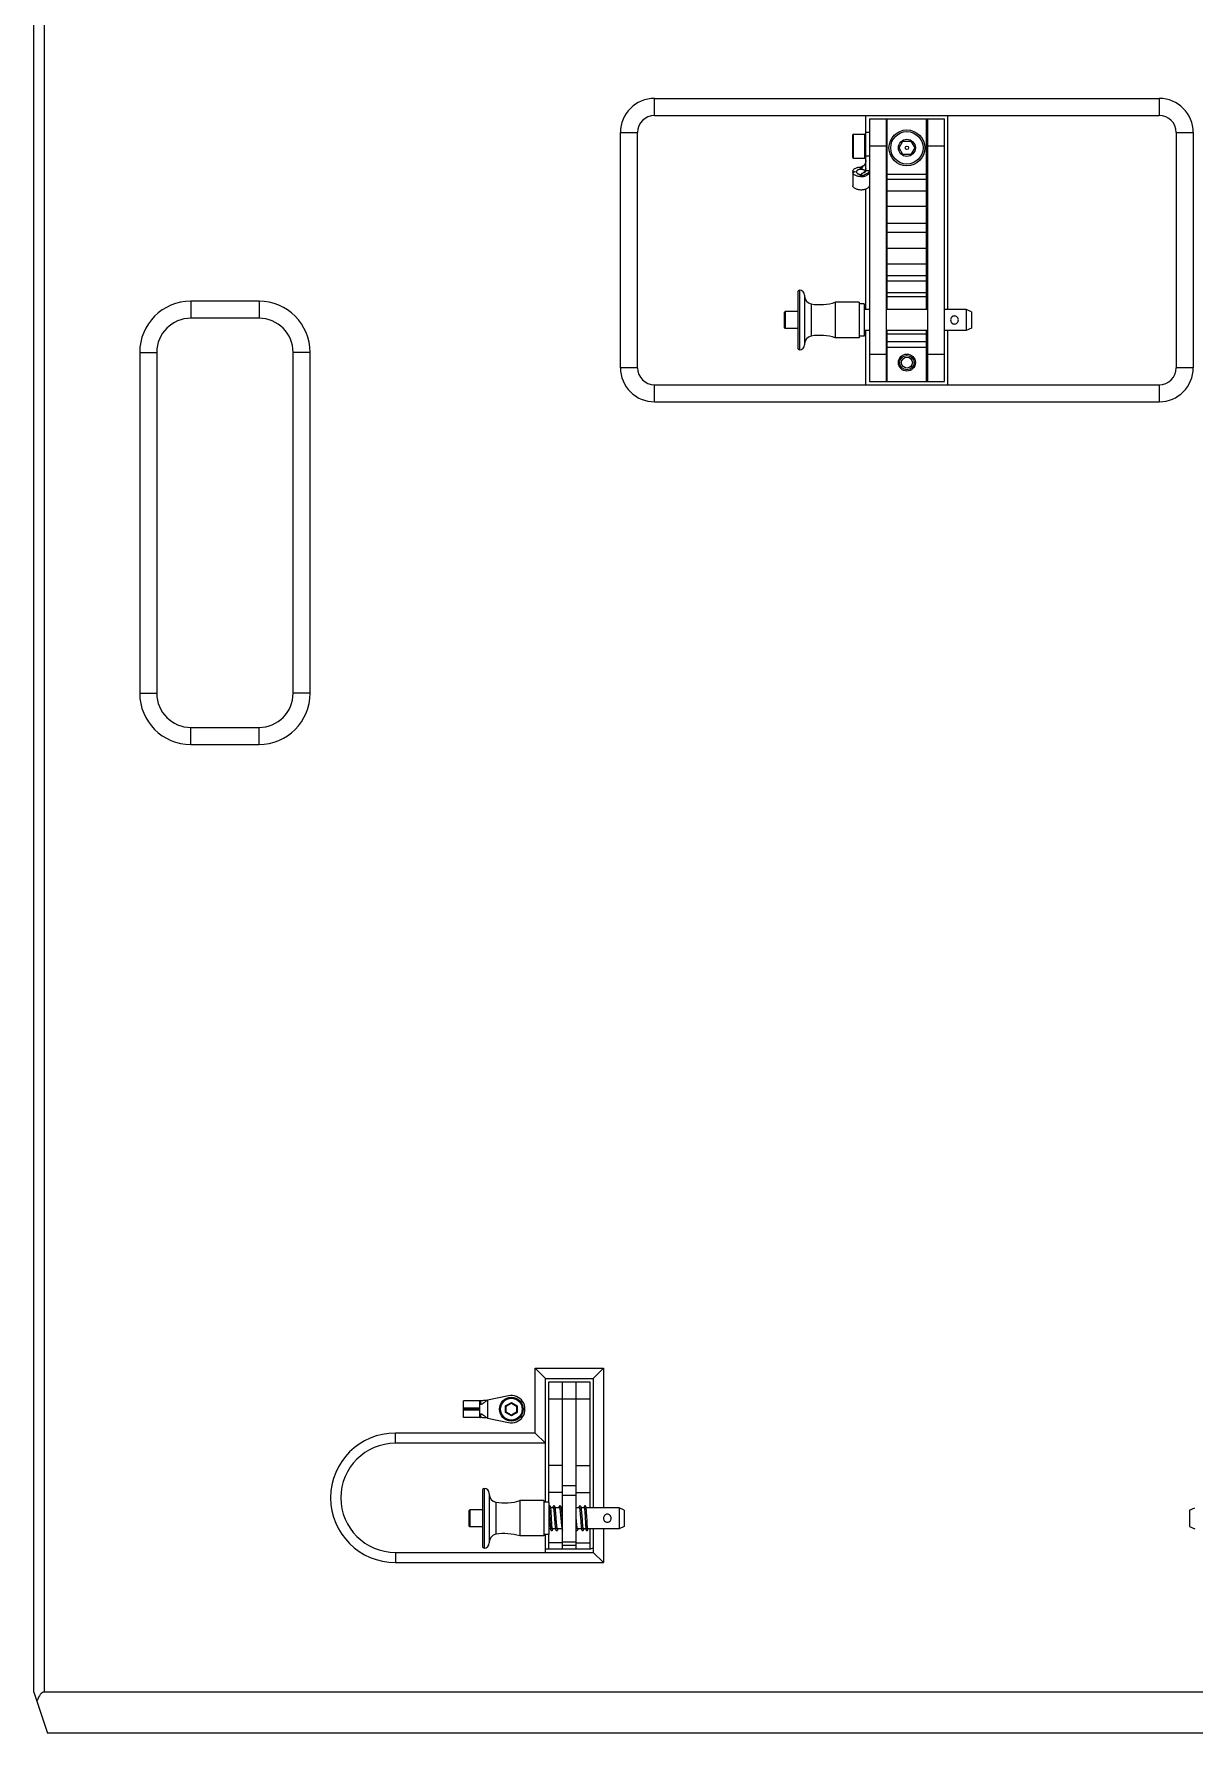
# Model space of a CAD drawing. Header units: millimetres. Extents: x 1177 to 3850, y 93 to 1984.
# Drawn here: x 1744.6 to 2084.8, y 633.4 to 1131.8 of the extents above; entities that cross this region are included whole.
import ezdxf

# ---------------------------------------------------------------- set-up
doc = ezdxf.new("R2010")
doc.units = ezdxf.units.MM
doc.header["$LTSCALE"] = 0.1
doc.layers.get('0').update_dxf_attribs({"lineweight": 13})

msp = doc.modelspace()

# ---------------------------------------------------------------- linework, layer by layer
for p, q in [((1744.59, 645.4), (1744.59, 1414.4)), ((1747.59, 1414.4), (1747.59, 645.4)), ((1926.59, 1107.9), (1926.59, 1112.9)), ((1926.59, 1112.9), (2074.59, 1112.9)), ((2074.59, 1112.9), (2074.59, 1107.9)), ((1926.59, 1107.9), (2074.59, 1107.9)), ((1988.59, 1091.67), (1988.59, 1107.9)), ((1989.59, 1106.9), (1989.59, 1029.9)), ((1989.59, 1106.9), (2011.59, 1106.9)), ((1994.59, 1029.9), (1994.59, 1106.9)), ((1994.84, 1051), (1994.84, 1106.9)), ((2006.34, 1051), (2006.34, 1106.9)), ((2006.59, 1106.9), (2006.59, 1029.9)), ((2011.59, 1029.9), (2011.59, 1106.9)), ((2012.59, 1051), (2012.59, 1107.9)), ((1916.59, 1033.9), (1916.59, 1102.9)), ((1916.59, 1102.9), (1921.59, 1102.9)), ((1921.59, 1033.9), (1921.59, 1102.9)), ((1984.68, 1102.08), (1984.68, 1095.72)), ((1984.98, 1095.42), (1984.98, 1102.38)), ((1984.98, 1102.38), (1988.29, 1102.38)), ((1988.29, 1095.42), (1988.29, 1102.38)), ((1989.59, 1102.9), (1988.59, 1102.9)), ((2079.59, 1102.9), (2079.59, 1033.9)), ((2079.59, 1102.9), (2084.59, 1102.9)), ((2084.59, 1102.9), (2084.59, 1033.9)), ((1994.59, 1098.9), (1989.59, 1098.9)), ((1998.28, 1098.4), (1999.44, 1100.4)), ((1999.44, 1096.4), (1998.28, 1098.4)), ((1999.44, 1100.4), (2001.75, 1100.4)), ((2001.75, 1100.4), (2002.9, 1098.4)), ((2002.9, 1098.4), (2001.75, 1096.4)), ((2011.59, 1098.9), (2006.59, 1098.9)), ((1984.71, 1091.54), (1984.71, 1087.26)), ((1984.71, 1091.54), (1985.79, 1091.39)), ((1984.98, 1095.42), (1988.29, 1095.42)), ((1989.59, 1095.97), (1988.59, 1095.97)), ((1989.59, 1091.67), (1988.59, 1091.67)), ((2001.75, 1096.4), (1999.44, 1096.4)), ((1985.79, 1091.33), (1984.71, 1091.19)), ((1985.79, 1091.39), (1985.79, 1091.33)), ((1994.84, 1090.7), (2006.34, 1090.7)), ((1994.84, 1089.21), (2006.34, 1089.21)), ((1988.59, 1051), (1988.59, 1086.3)), ((2006.34, 1085.69), (1994.84, 1085.69)), ((2006.34, 1081.18), (1994.84, 1081.18)), ((2006.34, 1076.22), (1994.84, 1076.22)), ((2006.34, 1073.59), (1994.84, 1073.59)), ((2006.34, 1068.84), (1994.84, 1068.84)), ((2006.34, 1064.32), (1994.84, 1064.32)), ((1969.09, 1056.65), (1969.09, 1039.15)), ((2006.34, 1060.83), (1994.84, 1060.83)), ((2006.34, 1059.34), (1994.84, 1059.34)), ((1790.59, 1053.4), (1790.59, 1048.4)), ((1810.59, 1053.4), (1790.59, 1053.4)), ((1810.59, 1053.4), (1810.59, 1048.4)), ((1968.59, 1056.15), (1968.59, 1039.65)), ((1970.59, 1055.15), (1970.59, 1040.65)), ((1972.55, 1052.61), (1972.55, 1043.19)), ((1979.59, 1053.1), (1979.59, 1042.7)), ((1986.59, 1053.1), (1979.59, 1053.1)), ((1986.59, 1053.1), (1986.59, 1042.7)), ((1988.09, 1052.65), (1986.59, 1052.65)), ((1988.09, 1052.65), (1988.09, 1043.15)), ((1994.84, 1055.97), (2006.34, 1055.97)), ((1994.84, 1054.83), (2006.34, 1054.83)), ((1810.59, 1048.4), (1790.59, 1048.4)), ((1964.89, 1050.4), (1964.59, 1050.1)), ((1964.59, 1050.1), (1964.59, 1045.7)), ((1964.89, 1050.4), (1964.89, 1045.4)), ((1968.59, 1050.4), (1964.89, 1050.4)), ((1989.59, 1051), (1988.09, 1051)), ((2006.59, 1051), (1994.59, 1051)), ((2017.99, 1051), (2011.59, 1051)), ((2017.99, 1051), (2017.99, 1044.8)), ((2019.49, 1050.3), (2017.99, 1051)), ((2019.49, 1050.3), (2019.49, 1045.5)), ((1964.89, 1045.4), (1964.59, 1045.7)), ((1968.59, 1045.4), (1964.89, 1045.4)), ((1986.59, 1042.7), (1979.59, 1042.7)), ((1988.09, 1043.15), (1986.59, 1043.15)), ((1989.59, 1044.8), (1988.09, 1044.8)), ((1988.59, 1028.9), (1988.59, 1044.8)), ((2006.59, 1044.8), (1994.59, 1044.8)), ((1994.84, 1029.9), (1994.84, 1044.8)), ((2006.34, 1043.77), (1994.84, 1043.77)), ((2006.34, 1029.9), (2006.34, 1044.8)), ((2017.99, 1044.8), (2011.59, 1044.8)), ((2012.59, 1028.9), (2012.59, 1044.8)), ((2019.49, 1045.5), (2017.99, 1044.8)), ((1775.59, 1038.4), (1775.59, 938.4)), ((1775.59, 1038.4), (1780.59, 1038.4)), ((1780.59, 1038.4), (1780.59, 938.4)), ((1820.59, 938.4), (1820.59, 1038.4)), ((1825.59, 1038.4), (1820.59, 1038.4)), ((1825.59, 938.4), (1825.59, 1038.4)), ((1989.59, 1037.9), (1994.59, 1037.9)), ((2006.34, 1041.51), (1994.84, 1041.51)), ((2006.34, 1039.86), (1994.84, 1039.86)), ((2006.59, 1037.9), (2011.59, 1037.9)), ((1921.59, 1033.9), (1916.59, 1033.9)), ((2084.59, 1033.9), (2079.59, 1033.9)), ((1926.59, 1023.9), (1926.59, 1028.9)), ((1926.59, 1028.9), (2074.59, 1028.9)), ((1989.59, 1029.9), (2011.59, 1029.9)), ((2074.59, 1028.9), (2074.59, 1023.9)), ((1926.59, 1023.9), (2074.59, 1023.9)), ((1775.59, 938.4), (1780.59, 938.4)), ((1825.59, 938.4), (1820.59, 938.4)), ((1790.59, 923.4), (1790.59, 928.4)), ((1790.59, 928.4), (1810.59, 928.4)), ((1810.59, 923.4), (1810.59, 928.4)), ((1790.59, 923.4), (1810.59, 923.4)), ((1894.59, 737.4), (1891.59, 740.4)), ((1891.59, 740.4), (1911.59, 740.4)), ((1891.59, 721.4), (1891.59, 740.4)), ((1908.59, 737.4), (1911.59, 740.4)), ((1911.59, 740.4), (1911.59, 699.5)), ((1894.59, 737.4), (1908.59, 737.4)), ((1894.59, 701.15), (1894.59, 737.4)), ((1895.59, 736.4), (1907.59, 736.4)), ((1895.59, 701.15), (1895.59, 736.4)), ((1899.59, 687.4), (1899.59, 736.4)), ((1903.59, 687.4), (1903.59, 736.4)), ((1907.59, 736.4), (1907.59, 699.5)), ((1908.59, 737.4), (1908.59, 699.5)), ((1875.39, 730.85), (1870.59, 730.85)), ((1870.59, 725.95), (1870.59, 730.85)), ((1875.39, 728.7), (1870.59, 728.7)), ((1875.39, 728.45), (1870.59, 728.45)), ((1875.39, 728.35), (1870.59, 728.35)), ((1875.39, 728.1), (1870.59, 728.1)), ((1875.39, 725.96), (1875.39, 730.84)), ((1883.76, 732.31), (1877.59, 731)), ((1877.59, 731), (1877.59, 725.8)), ((1882.89, 729.38), (1884.59, 730.36)), ((1883.09, 729.27), (1882.89, 729.38)), ((1882.89, 727.42), (1882.89, 729.38)), ((1883.09, 729.27), (1884.59, 730.13)), ((1883.09, 727.53), (1883.09, 729.27)), ((1884.59, 730.36), (1886.29, 729.38)), ((1884.59, 730.13), (1884.59, 730.36)), ((1884.59, 730.13), (1886.09, 729.27)), ((1886.09, 729.27), (1886.29, 729.38)), ((1886.09, 729.27), (1886.09, 727.53)), ((1886.29, 729.38), (1886.29, 727.42)), ((1895.59, 731.4), (1907.59, 731.4)), ((1875.39, 725.95), (1870.59, 725.95)), ((1875.39, 725.95), (1875.41, 725.95)), ((1877.59, 725.8), (1883.76, 724.49)), ((1883.09, 727.53), (1882.89, 727.42)), ((1884.59, 726.44), (1882.89, 727.42)), ((1884.59, 726.67), (1883.09, 727.53)), ((1886.09, 727.53), (1884.59, 726.67)), ((1886.29, 727.42), (1884.59, 726.44)), ((1884.59, 726.67), (1884.59, 726.44)), ((1886.09, 727.53), (1886.29, 727.42)), ((1891.59, 721.4), (1850.59, 721.4)), ((1850.59, 718.4), (1850.59, 721.4)), ((1894.59, 718.4), (1850.59, 718.4)), ((1894.59, 718.4), (1891.59, 721.4)), ((1899.59, 711.9), (1895.59, 711.9)), ((1903.59, 711.9), (1907.59, 711.9)), ((1876.09, 704.65), (1876.09, 688.15)), ((1876.59, 705.15), (1876.59, 687.65)), ((1878.09, 703.65), (1878.09, 689.15)), ((1899.59, 703.99), (1895.59, 703.99)), ((1903.59, 705.94), (1899.59, 705.94)), ((1903.59, 703.08), (1899.59, 703.08)), ((1903.59, 703.99), (1907.59, 703.99)), ((1872.39, 698.9), (1872.09, 698.6)), ((1872.09, 698.6), (1872.09, 694.2)), ((1876.09, 698.9), (1872.39, 698.9)), ((1872.39, 698.9), (1872.39, 693.9)), ((1880.05, 701.11), (1880.05, 691.69)), ((1894.09, 701.6), (1887.09, 701.6)), ((1887.09, 701.6), (1887.09, 691.2)), ((1894.09, 701.6), (1894.09, 691.2)), ((1895.59, 701.15), (1894.09, 701.15)), ((1895.59, 701.15), (1895.59, 691.65)), ((1895.66, 699.5), (1895.59, 699.5)), ((1895.64, 699.64), (1895.64, 699.64)), ((1895.66, 699.52), (1895.67, 699.46)), ((1895.78, 698.04), (1895.8, 697.66)), ((1895.85, 700.01), (1895.85, 700.01)), ((1896.94, 699.5), (1896.16, 699.5)), ((1896.3, 697.55), (1896.28, 697.97)), ((1898.72, 699.5), (1897.45, 699.5)), ((1898.85, 700.01), (1898.85, 700.01)), ((1898.85, 700.01), (1898.85, 700.01)), ((1899.59, 699.5), (1899.23, 699.5)), ((1904.58, 699.5), (1903.59, 699.5)), ((1906.02, 699.5), (1905.09, 699.5)), ((1916.19, 699.5), (1906.52, 699.5)), ((1917.69, 698.8), (1916.19, 699.5)), ((1916.19, 699.5), (1916.19, 693.3)), ((1917.69, 698.8), (1917.69, 694)), ((2083.49, 698.8), (2084.99, 699.5)), ((2083.49, 698.8), (2083.49, 694)), ((1872.39, 693.9), (1872.09, 694.2)), ((1876.09, 693.9), (1872.39, 693.9)), ((1896.08, 693.3), (1895.59, 693.3)), ((1895.8, 697.66), (1895.82, 697.25)), ((1895.82, 697.25), (1895.88, 696.09)), ((1895.88, 696.09), (1895.91, 695.59)), ((1896.33, 697.08), (1896.3, 697.55)), ((1896.38, 696.05), (1896.33, 697.08)), ((1896.41, 695.55), (1896.38, 696.05)), ((1897.55, 693.3), (1896.59, 693.3)), ((1897.15, 697.53), (1897.19, 697.07)), ((1897.78, 695.82), (1897.69, 697.05)), ((1899.47, 693.3), (1898.06, 693.3)), ((1899.59, 696.44), (1899.55, 696.87)), ((1903.65, 695.87), (1903.6, 696.4)), ((1905.17, 693.3), (1903.97, 693.3)), ((1906.45, 693.3), (1905.67, 693.3)), ((1906.19, 697.37), (1906.22, 696.9)), ((1906.29, 695.48), (1906.32, 695.04)), ((1906.71, 696.92), (1906.69, 697.39)), ((1906.78, 695.77), (1906.71, 696.92)), ((1906.8, 695.36), (1906.78, 695.77)), ((1906.82, 694.98), (1906.8, 695.36)), ((1906.84, 694.63), (1906.82, 694.98)), ((1916.19, 693.3), (1906.95, 693.3)), ((1907.59, 693.3), (1907.59, 687.4)), ((1908.59, 693.3), (1908.59, 686.4)), ((1911.59, 693.3), (1911.59, 683.4)), ((1917.69, 694), (1916.19, 693.3)), ((2083.49, 694), (2084.99, 693.3)), ((1894.09, 691.2), (1887.09, 691.2)), ((1895.59, 691.65), (1894.09, 691.65)), ((1894.59, 686.4), (1894.59, 691.65)), ((1895.59, 687.4), (1895.59, 691.65)), ((1899.59, 689.15), (1895.59, 689.15)), ((1899.59, 689.49), (1903.59, 689.49)), ((1899.59, 688.46), (1903.59, 688.46)), ((1903.59, 689.15), (1907.59, 689.15)), ((1850.59, 686.4), (1908.59, 686.4)), ((1850.59, 686.4), (1850.59, 683.4)), ((1850.59, 683.4), (1911.59, 683.4)), ((1894.59, 687.4), (1907.59, 687.4)), ((1908.59, 686.4), (1911.59, 683.4)), ((1744.59, 645.4), (1748.59, 633.4)), ((2253.59, 645.4), (1747.59, 645.4)), ((2252.59, 633.4), (1748.59, 633.4))]:
    msp.add_line(p, q)
for points in [[(1988.55, 1092.32), (1988.55, 1092.32), (1988.55, 1092.29), (1988.54, 1092.23), (1988.53, 1092.14), (1988.5, 1092.03), (1988.47, 1091.91), (1988.42, 1091.78), (1988.35, 1091.65), (1988.27, 1091.52), (1988.17, 1091.39), (1988.04, 1091.28), (1987.9, 1091.17), (1987.73, 1091.07), (1987.72, 1091.06)], [(1895.64, 699.64), (1895.64, 699.63), (1895.65, 699.6), (1895.65, 699.56), (1895.66, 699.52)], [(1895.67, 699.46), (1895.67, 699.4), (1895.68, 699.32), (1895.69, 699.24), (1895.7, 699.14), (1895.71, 699.04), (1895.72, 698.93), (1895.73, 698.8), (1895.74, 698.67), (1895.75, 698.53), (1895.76, 698.38), (1895.77, 698.21), (1895.78, 698.04)], [(1896.17, 699.45), (1896.16, 699.52), (1896.15, 699.59), (1896.14, 699.64), (1896.14, 699.69), (1896.13, 699.74), (1896.12, 699.78), (1896.1, 699.82), (1896.09, 699.86), (1896.05, 699.91), (1895.99, 699.97), (1895.89, 700.01), (1895.85, 700.01)], [(1896.28, 697.97), (1896.27, 698.16), (1896.26, 698.34), (1896.25, 698.51), (1896.23, 698.66), (1896.22, 698.81), (1896.21, 698.94), (1896.21, 699.07), (1896.2, 699.18), (1896.19, 699.28), (1896.18, 699.37), (1896.17, 699.45)], [(1897.1, 700.01), (1897.07, 700.01), (1896.96, 699.97), (1896.89, 699.91), (1896.85, 699.85), (1896.82, 699.8), (1896.8, 699.74), (1896.79, 699.68), (1896.77, 699.6), (1896.76, 699.52), (1896.75, 699.5)], [(1896.91, 699.61), (1896.91, 699.61), (1896.92, 699.59), (1896.93, 699.55), (1896.94, 699.5)], [(1896.94, 699.5), (1896.95, 699.44), (1896.97, 699.36), (1896.98, 699.27), (1896.99, 699.17), (1897.01, 699.06), (1897.02, 698.94), (1897.04, 698.8), (1897.05, 698.65), (1897.07, 698.49), (1897.09, 698.32), (1897.1, 698.14), (1897.12, 697.95), (1897.14, 697.74), (1897.15, 697.53)], [(1897.45, 699.5), (1897.43, 699.59), (1897.41, 699.66), (1897.4, 699.73), (1897.38, 699.79), (1897.35, 699.84), (1897.32, 699.9), (1897.25, 699.96), (1897.14, 700.01), (1897.1, 700.01)], [(1897.69, 697.05), (1897.66, 697.35), (1897.64, 697.64), (1897.62, 697.92), (1897.6, 698.17), (1897.58, 698.41), (1897.56, 698.62), (1897.54, 698.82), (1897.52, 698.99), (1897.5, 699.14), (1897.48, 699.28), (1897.46, 699.4), (1897.45, 699.5)], [(1898.85, 700.01), (1898.77, 700), (1898.65, 699.93), (1898.59, 699.85), (1898.55, 699.77), (1898.52, 699.69), (1898.49, 699.58), (1898.47, 699.5)], [(1898.69, 699.59), (1898.69, 699.58), (1898.7, 699.54)], [(1898.7, 699.54), (1898.72, 699.48), (1898.74, 699.4), (1898.77, 699.29), (1898.79, 699.16), (1898.82, 699), (1898.84, 698.83), (1898.87, 698.63), (1898.89, 698.42), (1898.92, 698.18), (1898.95, 697.93), (1898.98, 697.66), (1899.01, 697.36), (1899.04, 697.05), (1899.07, 696.72)], [(1899.24, 699.47), (1899.21, 699.59), (1899.18, 699.69), (1899.15, 699.78), (1899.11, 699.86), (1899.04, 699.93), (1898.92, 700), (1898.85, 700.01)], [(1899.55, 696.87), (1899.52, 697.23), (1899.48, 697.58), (1899.45, 697.91), (1899.42, 698.21), (1899.38, 698.49), (1899.35, 698.74), (1899.32, 698.96), (1899.29, 699.15), (1899.27, 699.32), (1899.24, 699.47)], [(1904.73, 700.01), (1904.69, 700.01), (1904.57, 699.96), (1904.5, 699.89), (1904.46, 699.82), (1904.43, 699.76), (1904.41, 699.69), (1904.39, 699.6), (1904.37, 699.5), (1904.37, 699.5)], [(1904.55, 699.6), (1904.55, 699.59), (1904.56, 699.56), (1904.58, 699.51)], [(1904.58, 699.51), (1904.59, 699.45), (1904.61, 699.37), (1904.62, 699.27), (1904.64, 699.17), (1904.65, 699.04), (1904.67, 698.9), (1904.69, 698.75), (1904.71, 698.58), (1904.72, 698.4), (1904.74, 698.21), (1904.76, 698), (1904.78, 697.78), (1904.8, 697.55), (1904.82, 697.31), (1904.84, 697.05)], [(1905.09, 699.49), (1905.07, 699.59), (1905.05, 699.68), (1905.03, 699.75), (1905, 699.82), (1904.96, 699.88), (1904.9, 699.95), (1904.78, 700.01), (1904.73, 700.01)], [(1905.34, 696.98), (1905.32, 697.28), (1905.29, 697.57), (1905.27, 697.84), (1905.25, 698.1), (1905.23, 698.34), (1905.21, 698.56), (1905.19, 698.76), (1905.17, 698.94), (1905.15, 699.1), (1905.13, 699.25), (1905.11, 699.38), (1905.09, 699.49)], [(1906.19, 700.01), (1906.16, 700.01), (1906.05, 699.97), (1905.98, 699.9), (1905.95, 699.85), (1905.93, 699.8), (1905.91, 699.75), (1905.9, 699.69), (1905.88, 699.63), (1905.87, 699.55), (1905.86, 699.5)], [(1905.99, 699.63), (1905.99, 699.62), (1906, 699.6), (1906.01, 699.56), (1906.02, 699.51)], [(1906.02, 699.51), (1906.03, 699.45), (1906.04, 699.38), (1906.05, 699.3), (1906.06, 699.2), (1906.07, 699.09), (1906.08, 698.97), (1906.09, 698.84), (1906.1, 698.7), (1906.11, 698.55), (1906.13, 698.38), (1906.14, 698.2), (1906.15, 698.01), (1906.16, 697.81), (1906.18, 697.59), (1906.19, 697.37)], [(1906.53, 699.47), (1906.51, 699.55), (1906.5, 699.63), (1906.49, 699.69), (1906.48, 699.75), (1906.46, 699.8), (1906.44, 699.85), (1906.41, 699.9), (1906.34, 699.97), (1906.23, 700.01), (1906.19, 700.01)], [(1906.69, 697.39), (1906.67, 697.63), (1906.66, 697.86), (1906.64, 698.07), (1906.63, 698.28), (1906.62, 698.48), (1906.6, 698.66), (1906.59, 698.83), (1906.58, 698.99), (1906.56, 699.13), (1906.55, 699.25), (1906.54, 699.37), (1906.53, 699.47)], [(1895.91, 695.59), (1895.92, 695.33), (1895.94, 695.08), (1895.95, 694.83), (1895.97, 694.6), (1895.98, 694.38), (1896, 694.18), (1896.01, 694), (1896.03, 693.84), (1896.04, 693.69), (1896.05, 693.56), (1896.06, 693.44), (1896.08, 693.34)], [(1896.08, 693.34), (1896.09, 693.25), (1896.1, 693.18), (1896.11, 693.11), (1896.13, 693.05), (1896.14, 693), (1896.17, 692.95), (1896.2, 692.89), (1896.27, 692.83), (1896.38, 692.79), (1896.41, 692.79)], [(1896.59, 693.29), (1896.58, 693.35), (1896.57, 693.43), (1896.56, 693.51), (1896.55, 693.61), (1896.53, 693.73), (1896.52, 693.85), (1896.51, 693.99), (1896.5, 694.14), (1896.49, 694.31), (1896.47, 694.48), (1896.46, 694.67), (1896.45, 694.87), (1896.44, 695.09), (1896.42, 695.31), (1896.41, 695.55)], [(1896.41, 692.79), (1896.45, 692.79), (1896.55, 692.83), (1896.62, 692.9), (1896.66, 692.95), (1896.68, 693), (1896.7, 693.05), (1896.71, 693.11), (1896.72, 693.18), (1896.74, 693.26), (1896.74, 693.3)], [(1896.61, 693.17), (1896.61, 693.18), (1896.6, 693.2), (1896.6, 693.24), (1896.59, 693.29)], [(1897.19, 697.07), (1897.23, 696.58), (1897.25, 696.33), (1897.29, 695.79)], [(1897.29, 695.79), (1897.31, 695.51), (1897.33, 695.22), (1897.36, 694.95), (1897.38, 694.68), (1897.41, 694.42), (1897.43, 694.19), (1897.45, 693.98), (1897.47, 693.79), (1897.5, 693.62), (1897.52, 693.47), (1897.54, 693.35)], [(1897.54, 693.35), (1897.56, 693.24), (1897.58, 693.14), (1897.61, 693.06), (1897.64, 692.99), (1897.67, 692.92), (1897.74, 692.85), (1897.87, 692.79), (1897.91, 692.79)], [(1898.07, 693.25), (1898.06, 693.3), (1898.04, 693.37), (1898.02, 693.46), (1898.01, 693.57), (1897.99, 693.69), (1897.97, 693.83), (1897.95, 693.98), (1897.93, 694.15), (1897.91, 694.34), (1897.89, 694.55), (1897.87, 694.77), (1897.85, 695), (1897.83, 695.26), (1897.81, 695.53), (1897.78, 695.82)], [(1897.91, 692.79), (1897.96, 692.8), (1898.09, 692.85), (1898.15, 692.93), (1898.19, 692.99), (1898.22, 693.07), (1898.24, 693.15), (1898.27, 693.25), (1898.28, 693.3)], [(1898.09, 693.2), (1898.08, 693.21), (1898.07, 693.25)], [(1899.07, 696.72), (1899.14, 696.03), (1899.17, 695.67), (1899.2, 695.33), (1899.24, 694.99), (1899.27, 694.67), (1899.31, 694.38), (1899.34, 694.11), (1899.37, 693.87), (1899.4, 693.66), (1899.43, 693.49), (1899.46, 693.33)], [(1899.46, 693.33), (1899.49, 693.21), (1899.52, 693.1)], [(1899.52, 693.1), (1899.55, 693.01), (1899.59, 692.94)], [(1903.59, 692.92), (1903.66, 692.85), (1903.79, 692.79), (1903.84, 692.79)], [(1903.98, 693.28), (1903.96, 693.35), (1903.94, 693.43), (1903.92, 693.54), (1903.9, 693.66), (1903.88, 693.81), (1903.85, 693.97), (1903.83, 694.15), (1903.81, 694.34), (1903.78, 694.56), (1903.76, 694.79), (1903.73, 695.04), (1903.7, 695.3), (1903.68, 695.58), (1903.65, 695.87)], [(1903.84, 692.79), (1903.89, 692.8), (1904.01, 692.86), (1904.08, 692.93), (1904.12, 693), (1904.15, 693.08), (1904.18, 693.18), (1904.21, 693.28), (1904.21, 693.3)], [(1904, 693.21), (1904, 693.21), (1903.99, 693.23), (1903.98, 693.28)], [(1904.84, 697.05), (1904.88, 696.51), (1904.94, 695.62)], [(1904.94, 695.62), (1904.97, 695.33), (1904.99, 695.05), (1905.01, 694.78), (1905.03, 694.53), (1905.05, 694.3), (1905.07, 694.09), (1905.09, 693.91), (1905.11, 693.74), (1905.13, 693.59), (1905.14, 693.46), (1905.16, 693.34)], [(1905.16, 693.34), (1905.18, 693.24), (1905.2, 693.16), (1905.21, 693.08), (1905.23, 693.02), (1905.26, 692.96), (1905.29, 692.9), (1905.36, 692.84), (1905.48, 692.79), (1905.51, 692.79)], [(1905.45, 695.57), (1905.41, 696.1), (1905.34, 696.98)], [(1905.68, 693.29), (1905.66, 693.36), (1905.65, 693.44), (1905.63, 693.54), (1905.62, 693.65), (1905.6, 693.78), (1905.59, 693.92), (1905.57, 694.08), (1905.55, 694.25), (1905.54, 694.44), (1905.52, 694.64), (1905.5, 694.85), (1905.48, 695.08), (1905.47, 695.32), (1905.45, 695.57)], [(1905.51, 692.79), (1905.56, 692.79), (1905.67, 692.84), (1905.74, 692.91), (1905.77, 692.97), (1905.8, 693.03), (1905.81, 693.09), (1905.83, 693.16), (1905.85, 693.25), (1905.86, 693.3)], [(1905.7, 693.19), (1905.7, 693.19), (1905.7, 693.21), (1905.69, 693.24), (1905.68, 693.29)], [(1906.22, 696.9), (1906.25, 696.18), (1906.29, 695.48)], [(1906.32, 695.04), (1906.33, 694.83), (1906.34, 694.64), (1906.35, 694.45), (1906.36, 694.28), (1906.38, 694.12), (1906.39, 693.97), (1906.4, 693.83), (1906.41, 693.71), (1906.42, 693.59), (1906.43, 693.49), (1906.44, 693.4), (1906.45, 693.31)], [(1906.45, 693.31), (1906.46, 693.24), (1906.46, 693.17), (1906.47, 693.12), (1906.48, 693.07), (1906.5, 693.02), (1906.51, 692.98), (1906.53, 692.94), (1906.56, 692.88), (1906.64, 692.82), (1906.74, 692.79), (1906.76, 692.79)], [(1906.76, 692.79), (1906.79, 692.79), (1906.89, 692.82), (1906.96, 692.88), (1907, 692.93), (1907.02, 692.97), (1907.03, 693.01), (1907.04, 693.06), (1907.05, 693.1), (1907.06, 693.15), (1907.07, 693.21), (1907.08, 693.27), (1907.08, 693.3)], [(1906.95, 693.3), (1906.94, 693.35), (1906.93, 693.42), (1906.93, 693.5), (1906.92, 693.59), (1906.91, 693.69), (1906.9, 693.79), (1906.89, 693.91), (1906.88, 694.04), (1906.87, 694.17), (1906.86, 694.31), (1906.85, 694.47), (1906.84, 694.63)], [(1906.97, 693.16), (1906.97, 693.16), (1906.97, 693.18), (1906.96, 693.21), (1906.96, 693.25), (1906.95, 693.3)]]:
    msp.add_lwpolyline(points)
for centre, radius in [((2000.59, 1098.4), 5.25), ((2000.59, 1098.4), 4.75), ((2000.59, 1098.4), 2.5), ((2000.59, 1098.4), 0.5), ((2000.59, 1035.4), 2.5), ((2000.59, 1035.4), 2.1), ((2000.59, 1035.4), 1.6), ((1884.59, 728.4), 3.48), ((1884.59, 728.4), 3.18)]:
    msp.add_circle(centre, radius)
for centre, radius, start, end in [((1926.59, 1102.9), 10, 90, 180), ((2074.59, 1102.9), 10, 0, 90), ((1926.59, 1102.9), 5, 90, 180), ((2074.59, 1102.9), 5, 0, 90), ((1984.98, 1102.08), 0.3, 90, 180), ((1988.29, 1102.08), 0.3, 0, 90), ((1984.98, 1095.72), 0.3, 180, 270), ((1986.75, 1093.04), 0.929, 276.9457, 279.8053), ((1986.93, 1093.49), 0.727, 272.4567, 275.8152), ((1988.29, 1095.72), 0.3, 270, 0), ((1986.98, 1090.49), 0.533, 267.5037, 278.0889), ((1986.98, 1090.5), 0.535, 278.0924, 302.5777), ((1987.33, 1092.16), 2.21, 263.0222, 265.2314), ((1969.09, 1056.15), 0.5, 90, 180), ((1969.09, 1055.15), 1.5, 0, 90), ((1790.59, 1038.4), 15, 90, 180), ((1810.59, 1038.4), 15, 0, 90), ((1972.94, 1054.93), 2.35, 180, 260.3468), ((1975.07, 1067.4), 15, 260.3468, 287.5729), ((1790.59, 1038.4), 10, 90, 180), ((1810.59, 1038.4), 10, 0, 90), ((1972.94, 1040.87), 2.35, 99.6532, 180), ((1975.07, 1028.4), 15, 72.4271, 99.6532), ((1969.09, 1039.65), 0.5, 180, 270), ((1969.09, 1040.65), 1.5, 270, 0), ((1926.59, 1033.9), 10, 180, 270), ((1926.59, 1033.9), 5, 180, 270), ((2074.59, 1033.9), 10, 270, 0), ((2074.59, 1033.9), 5, 270, 0), ((1790.59, 938.4), 15, 180, 270), ((1790.59, 938.4), 10, 180, 270), ((1810.59, 938.4), 15, 270, 0), ((1810.59, 938.4), 10, 270, 0), ((1884.59, 728.4), 4, 258, 102), ((1850.59, 702.4), 19, 90, 270), ((1850.59, 702.4), 16, 90, 270), ((1876.59, 704.65), 0.5, 90, 180), ((1876.59, 703.65), 1.5, 0, 90), ((1880.44, 703.43), 2.35, 180, 260.3468), ((1882.57, 715.9), 15, 260.3468, 287.5729), ((1876.59, 688.15), 0.5, 180, 270), ((1876.59, 689.15), 1.5, 270, 0), ((1880.44, 689.37), 2.35, 99.6532, 180), ((1882.57, 676.9), 15, 72.4271, 99.6532), ((1907.2, 690.4), 3, 277.6541, 298.0736)]:
    msp.add_arc(centre, radius, start, end)
msp.add_ellipse((1747.59, 636.4), major_axis=(0, 9), ratio=0.333333, start_param=0, end_param=0.785398)
for points, knots in [([(1984.71, 1091.54), (1984.73, 1091.62), (1984.79, 1091.78), (1984.95, 1092.01), (1985.18, 1092.21), (1985.46, 1092.39), (1985.79, 1092.54), (1986.15, 1092.66), (1986.55, 1092.73), (1986.82, 1092.76), (1986.96, 1092.76)], [0, 0, 0, 0, 0.092227, 0.192319, 0.302805, 0.424518, 0.556941, 0.698559, 0.847137, 1, 1, 1, 1]), ([(1986.86, 1092.12), (1986.72, 1092.1), (1986.52, 1092.06), (1986.27, 1091.96), (1986.11, 1091.87), (1985.98, 1091.76), (1985.88, 1091.65), (1985.82, 1091.52), (1985.8, 1091.44), (1985.79, 1091.39)], [0, 0, 0, 0, 0.30604, 0.447398, 0.578381, 0.698105, 0.806841, 0.906351, 1, 1, 1, 1]), ([(1986.96, 1092.76), (1986.95, 1092.66), (1986.92, 1092.44), (1986.88, 1092.23), (1986.86, 1092.12)], [0, 0, 0, 0, 0.499056, 1, 1, 1, 1]), ([(1987.28, 1092.33), (1987.27, 1092.31), (1987.25, 1092.29), (1987.2, 1092.24), (1987.12, 1092.19), (1987.02, 1092.15), (1986.95, 1092.13), (1986.91, 1092.13)], [0, 0, 0, 0, 0.120857, 0.241999, 0.488257, 0.742248, 1, 1, 1, 1]), ([(1986.91, 1092.13), (1986.93, 1092.13), (1986.96, 1092.13), (1987, 1092.13), (1987.04, 1092.14), (1987.09, 1092.14), (1987.12, 1092.14), (1987.14, 1092.14)], [0, 0, 0, 0, 0.24786, 0.37389, 0.499013, 0.749192, 1, 1, 1, 1]), ([(1987, 1092.77), (1987.03, 1092.77), (1987.12, 1092.78), (1987.21, 1092.82), (1987.27, 1092.86)], [0, 0, 0, 0, 0.256801, 1, 1, 1, 1]), ([(1987.14, 1092.14), (1987.27, 1092.14), (1987.52, 1092.12), (1987.82, 1092.04), (1988.03, 1091.95), (1988.16, 1091.88), (1988.28, 1091.79), (1988.34, 1091.72), (1988.37, 1091.68)], [0, 0, 0, 0, 0.283347, 0.551558, 0.676151, 0.79269, 0.900613, 1, 1, 1, 1]), ([(1988.02, 1093.26), (1987.89, 1093.2), (1987.7, 1093.1), (1987.45, 1092.97), (1987.33, 1092.89), (1987.27, 1092.86)], [0, 0, 0, 0, 0.515816, 0.763178, 1, 1, 1, 1]), ([(1987.27, 1092.86), (1987.28, 1092.77), (1987.28, 1092.59), (1987.28, 1092.41), (1987.28, 1092.33)], [0, 0, 0, 0, 0.516316, 1, 1, 1, 1]), ([(1987.68, 1092.82), (1987.61, 1092.74), (1987.48, 1092.57), (1987.35, 1092.41), (1987.28, 1092.33)], [0, 0, 0, 0, 0.513889, 1, 1, 1, 1]), ([(1988.02, 1093.26), (1988, 1093.22), (1987.89, 1093.07), (1987.77, 1092.93), (1987.68, 1092.82)], [0, 0, 0, 0, 0.251452, 1, 1, 1, 1]), ([(1987.72, 1091.06), (1987.77, 1091.09), (1987.88, 1091.14), (1988.03, 1091.2), (1988.18, 1091.26), (1988.32, 1091.32), (1988.43, 1091.39), (1988.51, 1091.45), (1988.55, 1091.51), (1988.58, 1091.56), (1988.59, 1091.62), (1988.59, 1091.65), (1988.59, 1091.67)], [0, 0, 0, 0, 0.159873, 0.312403, 0.455111, 0.585467, 0.701755, 0.804592, 0.852582, 0.899885, 0.948321, 1, 1, 1, 1]), ([(1988.59, 1094.66), (1988.59, 1094.6), (1988.59, 1094.47), (1988.54, 1094.23), (1988.43, 1093.93), (1988.25, 1093.59), (1988.1, 1093.37), (1988.02, 1093.26)], [0, 0, 0, 0, 0.12017, 0.240547, 0.48574, 0.739562, 1, 1, 1, 1]), ([(1989.59, 1091.67), (1989.59, 1091.64), (1989.59, 1091.58), (1989.57, 1091.48), (1989.53, 1091.39), (1989.47, 1091.28), (1989.36, 1091.14), (1989.19, 1091), (1988.99, 1090.88), (1988.77, 1090.76), (1988.53, 1090.65), (1988.36, 1090.57), (1988.28, 1090.54)], [0, 0, 0, 0, 0.054153, 0.106538, 0.15841, 0.210837, 0.320268, 0.438898, 0.567607, 0.705443, 0.850421, 1, 1, 1, 1]), ([(1986.96, 1089.96), (1986.82, 1089.97), (1986.55, 1089.99), (1986.15, 1090.07), (1985.79, 1090.19), (1985.46, 1090.33), (1985.18, 1090.51), (1984.95, 1090.72), (1984.79, 1090.94), (1984.73, 1091.11), (1984.71, 1091.19)], [0, 0, 0, 0, 0.152863, 0.301441, 0.443059, 0.575482, 0.697195, 0.807681, 0.907773, 1, 1, 1, 1]), ([(1989.59, 1087.43), (1989.59, 1087.39), (1989.59, 1087.3), (1989.55, 1087.17), (1989.5, 1087.04), (1989.39, 1086.86), (1989.21, 1086.66), (1988.92, 1086.45), (1988.58, 1086.28), (1988.18, 1086.15), (1987.75, 1086.06), (1987.29, 1086.02), (1986.83, 1086.03), (1986.39, 1086.09), (1985.97, 1086.19), (1985.58, 1086.34), (1985.26, 1086.52), (1984.99, 1086.74), (1984.83, 1086.95), (1984.75, 1087.13), (1984.72, 1087.22), (1984.71, 1087.26)], [0, 0, 0, 0, 0.022181, 0.044756, 0.068086, 0.092474, 0.14518, 0.203958, 0.268774, 0.338859, 0.412934, 0.489391, 0.566444, 0.642265, 0.715115, 0.783483, 0.846245, 0.90286, 0.953612, 0.977241, 1, 1, 1, 1]), ([(1985.79, 1091.33), (1985.8, 1091.29), (1985.82, 1091.2), (1985.88, 1091.08), (1985.98, 1090.96), (1986.11, 1090.86), (1986.27, 1090.77), (1986.52, 1090.67), (1986.72, 1090.62), (1986.86, 1090.61)], [0, 0, 0, 0, 0.093649, 0.193159, 0.301895, 0.421619, 0.552602, 0.69396, 1, 1, 1, 1]), ([(1986.86, 1090.61), (1986.87, 1090.6), (1986.92, 1090.6), (1986.97, 1090.6), (1987, 1090.61)], [0, 0, 0, 0, 0.251455, 1, 1, 1, 1]), ([(1986.86, 1090.61), (1986.88, 1090.5), (1986.92, 1090.29), (1986.95, 1090.07), (1986.96, 1089.96)], [0, 0, 0, 0, 0.500944, 1, 1, 1, 1]), ([(1987, 1090.61), (1987.03, 1090.61), (1987.08, 1090.63), (1987.18, 1090.67), (1987.25, 1090.72), (1987.28, 1090.76)], [0, 0, 0, 0, 0.262913, 0.520324, 1, 1, 1, 1]), ([(1987.14, 1089.96), (1987.3, 1089.96), (1987.62, 1089.98), (1988.08, 1090.05), (1988.5, 1090.18), (1988.87, 1090.35), (1989.13, 1090.53), (1989.3, 1090.7), (1989.41, 1090.82), (1989.49, 1090.95), (1989.55, 1091.09), (1989.59, 1091.22), (1989.59, 1091.32), (1989.59, 1091.36)], [0, 0, 0, 0, 0.155378, 0.306787, 0.450558, 0.583756, 0.70438, 0.759919, 0.812368, 0.862024, 0.909397, 0.955134, 1, 1, 1, 1]), ([(1987.28, 1090.76), (1987.28, 1090.64), (1987.28, 1090.4), (1987.28, 1090.16), (1987.27, 1090.05)], [0, 0, 0, 0, 0.51045, 1, 1, 1, 1]), ([(1988.28, 1090.54), (1988.1, 1090.46), (1987.84, 1090.35), (1987.5, 1090.18), (1987.35, 1090.09), (1987.27, 1090.05)], [0, 0, 0, 0, 0.514063, 0.762838, 1, 1, 1, 1]), ([(1987.28, 1090.76), (1987.35, 1090.82), (1987.49, 1090.93), (1987.64, 1091.02), (1987.72, 1091.06)], [0, 0, 0, 0, 0.510734, 1, 1, 1, 1]), ([(2015.68, 1047.9), (2015.68, 1048.05), (2015.62, 1048.36), (2015.42, 1048.69), (2015.19, 1048.89), (2014.93, 1049.04), (2014.54, 1049.12), (2014.16, 1049.04), (2013.9, 1048.89), (2013.67, 1048.69), (2013.47, 1048.36), (2013.41, 1048.05), (2013.41, 1047.9)], [0, 0, 0, 0, 0.125811, 0.249933, 0.312031, 0.374432, 0.499975, 0.625528, 0.687939, 0.750045, 0.874178, 1, 1, 1, 1]), ([(2013.41, 1047.9), (2013.41, 1047.75), (2013.47, 1047.44), (2013.67, 1047.11), (2013.9, 1046.91), (2014.16, 1046.76), (2014.54, 1046.68), (2014.93, 1046.76), (2015.19, 1046.91), (2015.42, 1047.11), (2015.62, 1047.44), (2015.68, 1047.75), (2015.68, 1047.9)], [0, 0, 0, 0, 0.125812, 0.249933, 0.312031, 0.374433, 0.499975, 0.625528, 0.687939, 0.750045, 0.874178, 1, 1, 1, 1]), ([(1875.39, 730.85), (1875.39, 730.85), (1875.39, 730.85), (1875.39, 730.85), (1875.39, 730.85), (1875.4, 730.85), (1875.4, 730.85), (1875.39, 730.85), (1875.39, 730.85), (1875.4, 730.85), (1875.4, 730.85)], [0, 0, 0, 0, 0.091365, 0.1763, 0.306042, 0.404415, 0.489967, 0.621039, 0.750564, 1, 1, 1, 1]), ([(1875.39, 730.84), (1875.39, 730.84), (1875.39, 730.84), (1875.4, 730.85), (1875.4, 730.85)], [0, 0, 0, 0, 0.228388, 1, 1, 1, 1]), ([(1875.4, 730.85), (1875.4, 730.85), (1875.4, 730.85), (1875.4, 730.85), (1875.4, 730.85)], [0, 0, 0, 0, 0.192314, 1, 1, 1, 1]), ([(1875.4, 730.85), (1875.41, 730.85), (1875.42, 730.85), (1875.42, 730.85), (1875.43, 730.85)], [0, 0, 0, 0, 0.422591, 1, 1, 1, 1]), ([(1875.48, 729.75), (1875.46, 729.75), (1875.44, 729.75), (1875.42, 729.74), (1875.41, 729.74), (1875.4, 729.74)], [0, 0, 0, 0, 0.601233, 0.82438, 1, 1, 1, 1]), ([(1875.4, 729.74), (1875.4, 729.74), (1875.4, 729.74), (1875.4, 729.73), (1875.4, 729.73)], [0, 0, 0, 0, 0.271678, 1, 1, 1, 1]), ([(1875.43, 730.85), (1875.44, 730.85), (1875.46, 730.85), (1875.49, 730.85), (1875.5, 730.85)], [0, 0, 0, 0, 0.435856, 1, 1, 1, 1]), ([(1875.61, 729.77), (1875.59, 729.76), (1875.54, 729.76), (1875.5, 729.76), (1875.48, 729.75)], [0, 0, 0, 0, 0.549909, 1, 1, 1, 1]), ([(1877.59, 731), (1877.37, 730.99), (1877.05, 730.97), (1876.66, 730.94), (1876.34, 730.9), (1876.04, 730.87), (1875.73, 730.86), (1875.58, 730.85), (1875.5, 730.85)], [0, 0, 0, 0, 0.321465, 0.451347, 0.567601, 0.7799, 0.88634, 1, 1, 1, 1]), ([(1875.5, 730.85), (1875.51, 730.67), (1875.54, 730.31), (1875.58, 729.95), (1875.61, 729.77)], [0, 0, 0, 0, 0.499978, 1, 1, 1, 1]), ([(1877.59, 731), (1877.5, 730.95), (1877.31, 730.85), (1877.05, 730.67), (1876.8, 730.48), (1876.57, 730.29), (1876.35, 730.11), (1876.12, 729.96), (1875.87, 729.83), (1875.7, 729.78), (1875.61, 729.77)], [0, 0, 0, 0, 0.138523, 0.272969, 0.403942, 0.531103, 0.653799, 0.771786, 0.886098, 1, 1, 1, 1]), ([(1875.39, 727.08), (1875.39, 727.08), (1875.39, 727.07), (1875.4, 727.06), (1875.41, 727.06), (1875.41, 727.06)], [0, 0, 0, 0, 0.229801, 0.456064, 1, 1, 1, 1]), ([(1875.4, 725.95), (1875.4, 725.95), (1875.4, 725.95), (1875.4, 725.95), (1875.39, 725.96), (1875.39, 725.96)], [0, 0, 0, 0, 0.373469, 0.654233, 1, 1, 1, 1]), ([(1875.39, 725.95), (1875.39, 725.95), (1875.4, 725.95), (1875.4, 725.95), (1875.4, 725.95)], [0, 0, 0, 0, 0.235638, 1, 1, 1, 1]), ([(1875.43, 725.95), (1875.42, 725.95), (1875.42, 725.95), (1875.41, 725.95), (1875.4, 725.95)], [0, 0, 0, 0, 0.574748, 1, 1, 1, 1]), ([(1875.41, 727.06), (1875.42, 727.05), (1875.44, 727.05), (1875.46, 727.05), (1875.48, 727.05)], [0, 0, 0, 0, 0.418961, 1, 1, 1, 1]), ([(1875.5, 725.95), (1875.49, 725.95), (1875.46, 725.95), (1875.44, 725.95), (1875.43, 725.95)], [0, 0, 0, 0, 0.56414, 1, 1, 1, 1]), ([(1875.48, 727.05), (1875.5, 727.04), (1875.54, 727.04), (1875.59, 727.04), (1875.61, 727.03)], [0, 0, 0, 0, 0.450027, 1, 1, 1, 1]), ([(1875.61, 727.03), (1875.58, 726.85), (1875.54, 726.49), (1875.51, 726.13), (1875.5, 725.95)], [0, 0, 0, 0, 0.500022, 1, 1, 1, 1]), ([(1877.59, 725.8), (1877.37, 725.81), (1877.05, 725.83), (1876.66, 725.86), (1876.34, 725.89), (1876.04, 725.92), (1875.73, 725.94), (1875.58, 725.95), (1875.5, 725.95)], [0, 0, 0, 0, 0.321465, 0.451347, 0.567601, 0.7799, 0.88634, 1, 1, 1, 1]), ([(1875.61, 727.03), (1875.7, 727.02), (1875.87, 726.96), (1876.12, 726.84), (1876.35, 726.69), (1876.57, 726.51), (1876.8, 726.32), (1877.05, 726.13), (1877.31, 725.95), (1877.5, 725.84), (1877.59, 725.8)], [0, 0, 0, 0, 0.113902, 0.228214, 0.346201, 0.468897, 0.596058, 0.727031, 0.861477, 1, 1, 1, 1]), ([(1895.85, 700.01), (1895.81, 700.01), (1895.74, 699.99), (1895.67, 699.94), (1895.62, 699.87), (1895.59, 699.76), (1895.61, 699.67), (1895.63, 699.63)], [0, 0, 0, 0, 0.249597, 0.37539, 0.50085, 0.750426, 1, 1, 1, 1]), ([(1898.74, 699.98), (1898.7, 699.97), (1898.64, 699.91), (1898.59, 699.79), (1898.6, 699.69), (1898.64, 699.61), (1898.67, 699.58), (1898.69, 699.57)], [0, 0, 0, 0, 0.249483, 0.499159, 0.748834, 0.874586, 1, 1, 1, 1]), ([(1898.85, 700.01), (1898.82, 700.01), (1898.78, 700), (1898.75, 699.99), (1898.74, 699.98)], [0, 0, 0, 0, 0.748132, 1, 1, 1, 1]), ([(1913.88, 696.4), (1913.88, 696.55), (1913.83, 696.78), (1913.7, 697.06), (1913.56, 697.24), (1913.39, 697.39), (1913.13, 697.54), (1912.74, 697.62), (1912.36, 697.54), (1912.1, 697.39), (1911.87, 697.19), (1911.67, 696.86), (1911.61, 696.55), (1911.61, 696.4)], [0, 0, 0, 0, 0.12574, 0.188239, 0.250372, 0.312435, 0.374801, 0.50027, 0.625748, 0.688123, 0.750192, 0.874251, 1, 1, 1, 1]), ([(1911.61, 696.4), (1911.61, 696.25), (1911.65, 696.02), (1911.79, 695.74), (1911.92, 695.56), (1912.1, 695.41), (1912.36, 695.26), (1912.74, 695.18), (1913.13, 695.26), (1913.39, 695.41), (1913.62, 695.61), (1913.82, 695.94), (1913.88, 696.25), (1913.88, 696.4)], [0, 0, 0, 0, 0.12574, 0.18824, 0.250373, 0.312436, 0.374802, 0.50027, 0.625748, 0.688122, 0.750192, 0.87425, 1, 1, 1, 1])]:
    msp.add_open_spline(points, degree=3, knots=knots)

doc.saveas('drawing.dxf')
